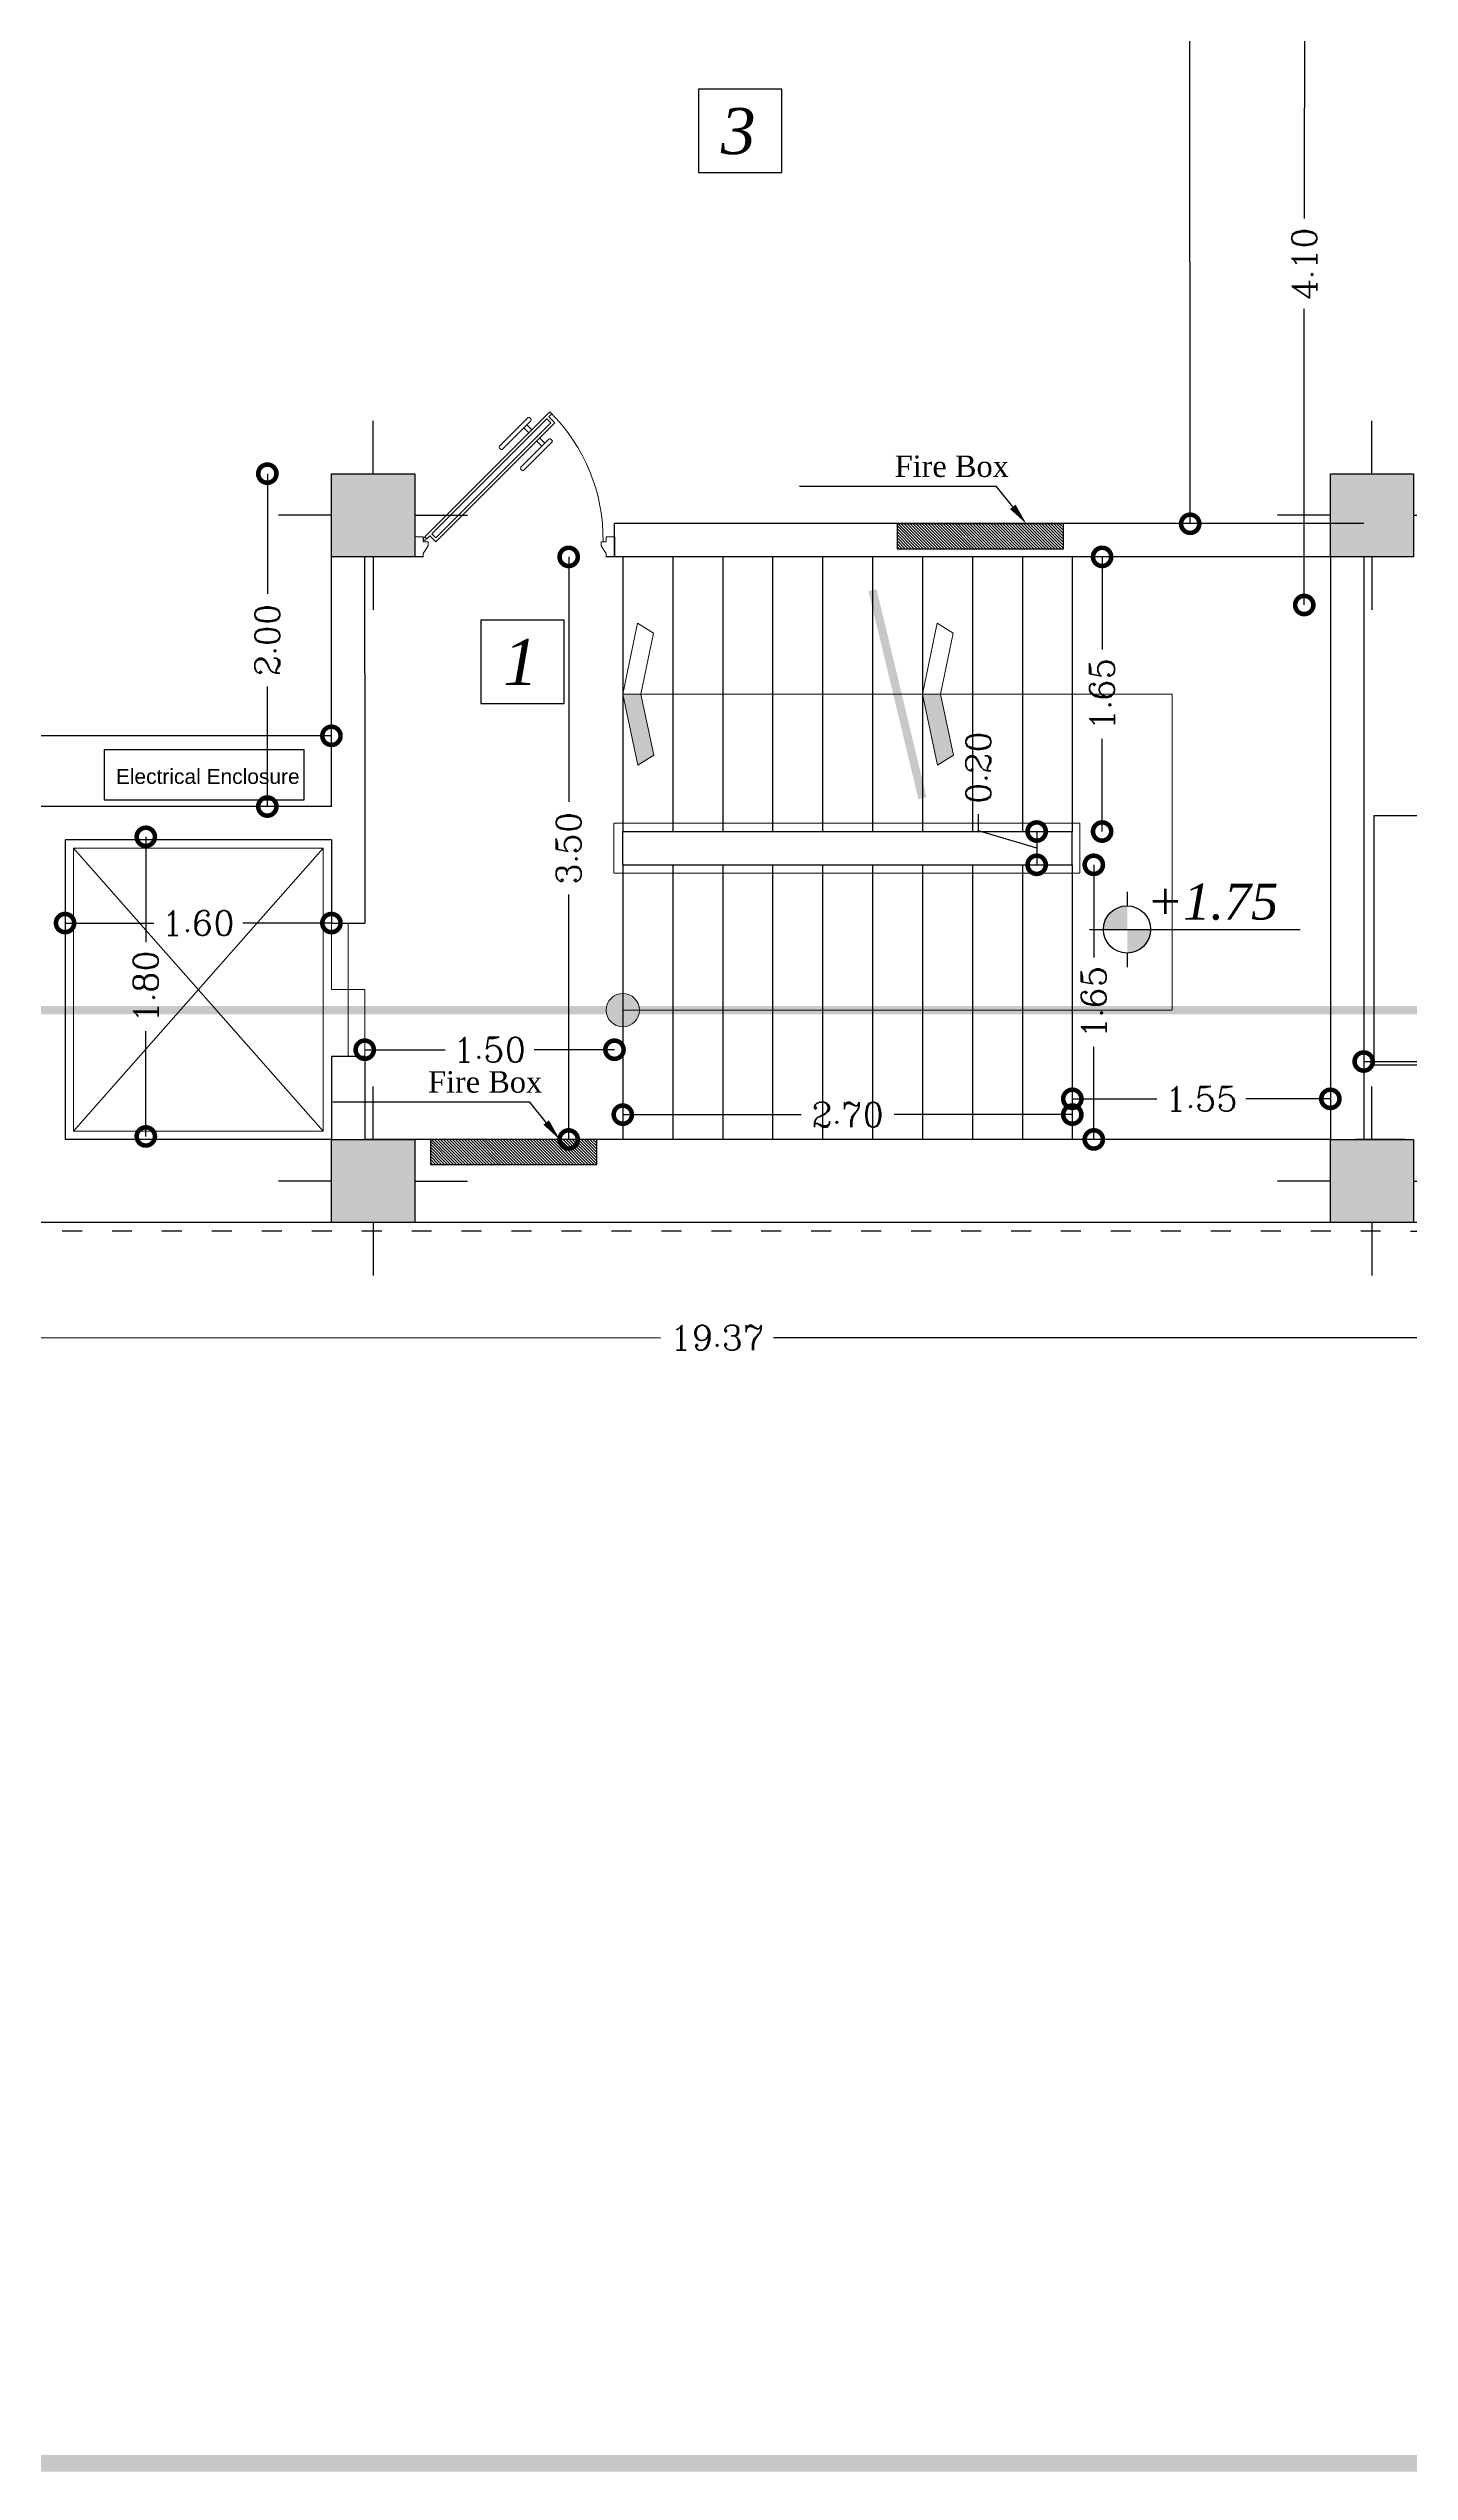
# Model space of a CAD drawing. Header units: metres. Extents: x -1655 to 449, y 40 to 361.
# Drawn here: x 196.77 to 204.95, y 40.93 to 55.48 of the extents above; entities that cross this region are included whole.
import ezdxf
from ezdxf import colors
from ezdxf.entities.mleader import LeaderData, LeaderLine
from ezdxf.math import Vec2, Vec3

# ---------------------------------------------------------------- set-up
doc = ezdxf.new("R2010")
doc.units = ezdxf.units.M
doc.header["$MEASUREMENT"] = 0
doc.linetypes.add('ACAD_ISO03W100', pattern=[30, 12, -18])
doc.linetypes.add('ACAD_ISO10W100', pattern=[18, 12, -3, 0, -3])
for name, color, linetype in [('0.1', 1, 'Continuous'), ('A-WALL', 7, 'Continuous'), ('TEXT', 3, 'Continuous')]:
    doc.layers.add(name, color=color, linetype=linetype)
for name, color, linetype, lineweight in [('0.2', 2, 'Continuous', 5), ('13', 13, 'Continuous', 9), ('Layer17-0.20-n', 255, 'Continuous', 20), ('Layer3', 144, 'Continuous', 15), ('Layer4', 252, 'Continuous', 25), ('Layer5', 31, 'Continuous', 9)]:
    doc.layers.add(name, color=color, linetype=linetype, lineweight=lineweight)
doc.styles.add('DIMPLAN', font='romanc.shx', dxfattribs={"height": 0.15})
doc.styles.add('RS', font='timesi.ttf', dxfattribs={"width": 0.7})
doc.styles.get("Standard").update_dxf_attribs({"font": 'arial.ttf'})
doc.styles.add('style3', font='')
doc.styles.get('style3').set_extended_font_data('F_roya')
doc.dimstyles.new('DIMPLAN', dxfattribs={"dimtxt": 0.009, "dimasz": 0.219, "dimexe": 0.2, "dimexo": 0.2, "dimgap": 0.05, "dimtad": 0, "dimzin": 0, "dimdsep": 46, "dimtxsty": 'DIMPLAN', "dimblk1": 'DOTSMALL', "dimblk2": 'DOTSMALL', "dimsah": 1, "dimcen": 0, "dimse1": 1, "dimse2": 1, "dimclrd": 1, "dimclre": 1, "dimclrt": 2, "dimadec": 0, "dimazin": 0, "dimtfac": 0.909091, "dimtofl": 0, "dimtmove": 1, "dimatfit": 3, "dimldrblk": 'DOTSMALL', "dimfxl": 0.2, "dimtolj": 1, "dimtzin": 0, "dimarcsym": 0})

# ---------------------------------------------------------------- blocks, each defined once
blk = doc.blocks.new('kadr behi')
at = {"layer": 'Layer4', "const_width": 0.1}
blk.add_lwpolyline([(5021.737, 2012.131), (5062.737, 2012.131), (5062.737, 1983.431), (5021.737, 1983.431)], close=True, dxfattribs=at)
blk = doc.blocks.new('_DOTSMALL')
at = {"color": 0, "linetype": 'ByBlock', "const_width": 0.5}
blk.add_lwpolyline([(-0.0625, 0, 1), (0.0625, 0, 1)], format="xyb", close=True, dxfattribs=at)
blk = doc.blocks.new('*D53')
at = {"color": 1, "lineweight": -2, "ltscale": 0.1, "transparency": 16777216}
for p, q in [((203.618, 62.728), (203.625, 56.432)), ((203.629, 52.628), (203.626, 55.775))]:
    blk.add_line(p, q, dxfattribs=at)
at = {"layer": 'DEFPOINTS', "color": 0, "ltscale": 0.1, "transparency": 16777216}
for p in [(203.618, 62.728), (204.11, 62.729), (204.121, 52.629)]:
    blk.add_point(p, dxfattribs=at)
at = {"color": 1, "lineweight": -2, "ltscale": 0.1, "transparency": 16777216, "xscale": 0.2189999999999999, "yscale": 0.2189999999999999, "zscale": 0.2189999999999999}
for p, rotation in [((203.618, 62.728), 90.06572651601313), ((203.629, 52.628), 270.0657265160132)]:
    blk.add_blockref('_DOTSMALL', p, dxfattribs=dict(at, rotation=rotation))
at = {"color": 2, "ltscale": 0.1, "transparency": 16777216, "insert": (203.625, 56.103), "char_height": 0.15, "attachment_point": 5, "rotation": 270.0657, "style": 'DIMPLAN'}
blk.add_mtext('\\A1;10.10', dxfattribs=at)
blk = doc.blocks.new('*D56')
at = {"color": 1, "lineweight": -2, "ltscale": 0.1, "transparency": 16777216}
for p, q in [((204.315, 56.24), (204.314, 54.462)), ((204.314, 52.14), (204.314, 53.919))]:
    blk.add_line(p, q, dxfattribs=at)
at = {"layer": 'DEFPOINTS', "color": 0, "ltscale": 0.1, "transparency": 16777216}
for p in [(204.315, 56.24), (204.609, 56.24), (204.608, 52.14)]:
    blk.add_point(p, dxfattribs=at)
at = {"color": 1, "lineweight": -2, "ltscale": 0.1, "transparency": 16777216, "xscale": 0.2189999999999999, "yscale": 0.2189999999999999, "zscale": 0.2189999999999999}
for p, rotation in [((204.315, 56.24), 89.9899811658473), ((204.314, 52.14), 269.9899811658473)]:
    blk.add_blockref('_DOTSMALL', p, dxfattribs=dict(at, rotation=rotation))
at = {"color": 2, "ltscale": 0.1, "transparency": 16777216, "insert": (204.314, 54.19), "char_height": 0.15, "attachment_point": 5, "rotation": 89.99, "style": 'DIMPLAN'}
blk.add_mtext('\\A1;4.10', dxfattribs=at)
blk = doc.blocks.new('*D57')
at = {"color": 1, "lineweight": -2, "ltscale": 0.1, "transparency": 16777216}
for p, q in [((198.086, 52.929), (198.086, 52.207)), ((198.086, 50.929), (198.086, 51.65))]:
    blk.add_line(p, q, dxfattribs=at)
at = {"layer": 'DEFPOINTS', "color": 0, "ltscale": 0.1, "transparency": 16777216}
for p in [(198.471, 52.929), (198.086, 50.929), (198.471, 50.929)]:
    blk.add_point(p, dxfattribs=at)
at = {"color": 1, "lineweight": -2, "ltscale": 0.1, "transparency": 16777216, "xscale": 0.2189999999999999, "yscale": 0.2189999999999999, "zscale": 0.2189999999999999}
for p, rotation in [((198.086, 52.929), 89.99803107901766), ((198.086, 50.929), 269.9980310790177)]:
    blk.add_blockref('_DOTSMALL', p, dxfattribs=dict(at, rotation=rotation))
at = {"color": 2, "ltscale": 0.1, "transparency": 16777216, "insert": (198.086, 51.929), "char_height": 0.15, "attachment_point": 5, "rotation": 89.998, "style": 'DIMPLAN'}
blk.add_mtext('\\A1;2.00', dxfattribs=at)
blk = doc.blocks.new('*D58')
at = {"color": 1, "lineweight": -2, "ltscale": 0.1, "transparency": 16777216}
for p, q in [((192.971, 51.354), (195.443, 51.354)), ((198.471, 51.354), (196, 51.354))]:
    blk.add_line(p, q, dxfattribs=at)
at = {"layer": 'DEFPOINTS', "color": 0, "ltscale": 0.1, "transparency": 16777216}
for p in [(192.971, 51.354), (192.971, 51.047), (198.471, 51.047)]:
    blk.add_point(p, dxfattribs=at)
at = {"color": 1, "lineweight": -2, "ltscale": 0.1, "transparency": 16777216, "xscale": 0.2189999999999999, "yscale": 0.2189999999999999, "zscale": 0.2189999999999999}
for p, rotation in [((192.971, 51.354), 180.0000000000142), ((198.471, 51.354), 1.422861828359601e-11)]:
    blk.add_blockref('_DOTSMALL', p, dxfattribs=dict(at, rotation=rotation))
at = {"color": 2, "ltscale": 0.1, "transparency": 16777216, "insert": (195.721, 51.354), "char_height": 0.15, "attachment_point": 5, "style": 'DIMPLAN'}
blk.add_mtext('\\A1;5.50', dxfattribs=at)
blk = doc.blocks.new('*D65')
at = {"color": 1, "lineweight": -2, "ltscale": 0.1, "transparency": 16777216}
for p, q in [((196.871, 50.229), (197.404, 50.229)), ((198.471, 50.229), (197.939, 50.229))]:
    blk.add_line(p, q, dxfattribs=at)
at = {"layer": 'DEFPOINTS', "color": 0, "ltscale": 0.1, "transparency": 16777216}
for p in [(196.871, 50.547), (198.471, 50.547), (198.471, 50.229)]:
    blk.add_point(p, dxfattribs=at)
at = {"color": 1, "lineweight": -2, "ltscale": 0.1, "transparency": 16777216, "xscale": 0.2189999999999999, "yscale": 0.2189999999999999, "zscale": 0.2189999999999999, "rotation": 180}
blk.add_blockref('_DOTSMALL', (196.871, 50.229), dxfattribs=at)
at = {"color": 1, "lineweight": -2, "ltscale": 0.1, "transparency": 16777216, "xscale": 0.2189999999999999, "yscale": 0.2189999999999999, "zscale": 0.2189999999999999}
blk.add_blockref('_DOTSMALL', (198.471, 50.229), dxfattribs=at)
at = {"color": 2, "ltscale": 0.1, "transparency": 16777216, "insert": (197.671, 50.229), "char_height": 0.15, "attachment_point": 5, "style": 'DIMPLAN'}
blk.add_mtext('\\A1;1.60', dxfattribs=at)
blk = doc.blocks.new('*D66')
at = {"color": 1, "lineweight": -2, "ltscale": 0.1, "transparency": 16777216}
for p, q in [((198.671, 49.468), (199.154, 49.468)), ((200.171, 49.468), (199.689, 49.468))]:
    blk.add_line(p, q, dxfattribs=at)
at = {"layer": 'DEFPOINTS', "color": 0, "ltscale": 0.1, "transparency": 16777216}
for p in [(198.671, 50.047), (200.171, 50.047), (200.171, 49.468)]:
    blk.add_point(p, dxfattribs=at)
at = {"color": 1, "lineweight": -2, "ltscale": 0.1, "transparency": 16777216, "xscale": 0.2189999999999999, "yscale": 0.2189999999999999, "zscale": 0.2189999999999999, "rotation": 180}
blk.add_blockref('_DOTSMALL', (198.671, 49.468), dxfattribs=at)
at = {"color": 1, "lineweight": -2, "ltscale": 0.1, "transparency": 16777216, "xscale": 0.2189999999999999, "yscale": 0.2189999999999999, "zscale": 0.2189999999999999}
blk.add_blockref('_DOTSMALL', (200.171, 49.468), dxfattribs=at)
at = {"color": 2, "ltscale": 0.1, "transparency": 16777216, "insert": (199.421, 49.468), "char_height": 0.15, "attachment_point": 5, "style": 'DIMPLAN'}
blk.add_mtext('\\A1;1.50', dxfattribs=at)
blk = doc.blocks.new('*D67')
at = {"color": 1, "lineweight": -2, "ltscale": 0.1, "transparency": 16777216}
for p, q in [((202.921, 49.173), (203.429, 49.173)), ((204.471, 49.173), (203.964, 49.173))]:
    blk.add_line(p, q, dxfattribs=at)
at = {"layer": 'DEFPOINTS', "color": 0, "ltscale": 0.1, "transparency": 16777216}
for p in [(202.921, 49.372), (204.471, 49.372), (204.471, 49.173)]:
    blk.add_point(p, dxfattribs=at)
at = {"color": 1, "lineweight": -2, "ltscale": 0.1, "transparency": 16777216, "xscale": 0.2189999999999999, "yscale": 0.2189999999999999, "zscale": 0.2189999999999999, "rotation": 180}
blk.add_blockref('_DOTSMALL', (202.921, 49.173), dxfattribs=at)
at = {"color": 1, "lineweight": -2, "ltscale": 0.1, "transparency": 16777216, "xscale": 0.2189999999999999, "yscale": 0.2189999999999999, "zscale": 0.2189999999999999}
blk.add_blockref('_DOTSMALL', (204.471, 49.173), dxfattribs=at)
at = {"color": 2, "ltscale": 0.1, "transparency": 16777216, "insert": (203.696, 49.173), "char_height": 0.15, "attachment_point": 5, "style": 'DIMPLAN'}
blk.add_mtext('\\A1;1.55', dxfattribs=at)
blk = doc.blocks.new('*D68')
at = {"color": 1, "lineweight": -2, "ltscale": 0.1, "transparency": 16777216}
for p, q in [((200.221, 49.078), (201.293, 49.078)), ((202.921, 49.078), (201.85, 49.078))]:
    blk.add_line(p, q, dxfattribs=at)
at = {"layer": 'DEFPOINTS', "color": 0, "ltscale": 0.1, "transparency": 16777216}
for p in [(200.221, 49.372), (202.921, 49.372), (200.221, 49.078)]:
    blk.add_point(p, dxfattribs=at)
at = {"color": 1, "lineweight": -2, "ltscale": 0.1, "transparency": 16777216, "xscale": 0.2189999999999999, "yscale": 0.2189999999999999, "zscale": 0.2189999999999999}
for p, rotation in [((200.221, 49.078), 179.9999999999903), ((202.921, 49.078), 359.9999999999903)]:
    blk.add_blockref('_DOTSMALL', p, dxfattribs=dict(at, rotation=rotation))
at = {"color": 2, "ltscale": 0.1, "transparency": 16777216, "insert": (201.571, 49.078), "char_height": 0.15, "attachment_point": 5, "style": 'DIMPLAN'}
blk.add_mtext('\\A1;2.70', dxfattribs=at)
blk = doc.blocks.new('*D69')
at = {"color": 1, "lineweight": -2, "ltscale": 0.1, "transparency": 16777216}
for p, q in [((204.671, 49.397), (206.565, 49.397)), ((209.023, 49.397), (207.129, 49.397))]:
    blk.add_line(p, q, dxfattribs=at)
at = {"layer": 'DEFPOINTS', "color": 0, "ltscale": 0.1, "transparency": 16777216}
for p in [(204.671, 49.397), (204.671, 49.397), (209.023, 49.397)]:
    blk.add_point(p, dxfattribs=at)
at = {"color": 1, "lineweight": -2, "ltscale": 0.1, "transparency": 16777216, "xscale": 0.2189999999999999, "yscale": 0.2189999999999999, "zscale": 0.2189999999999999}
for p, rotation in [((204.671, 49.397), 179.9999999999959), ((209.023, 49.397), 359.9999999999958)]:
    blk.add_blockref('_DOTSMALL', p, dxfattribs=dict(at, rotation=rotation))
at = {"color": 2, "ltscale": 0.1, "transparency": 16777216, "insert": (206.847, 49.397), "char_height": 0.15, "attachment_point": 5, "style": 'DIMPLAN'}
blk.add_mtext('\\A1;4.35', dxfattribs=at)
blk = doc.blocks.new('*D82')
at = {"color": 1, "lineweight": -2, "ltscale": 0.1, "transparency": 16777216}
for p, q in [((197.356, 50.747), (197.356, 50.114)), ((197.356, 48.947), (197.356, 49.579))]:
    blk.add_line(p, q, dxfattribs=at)
at = {"layer": 'DEFPOINTS', "color": 0, "ltscale": 0.1, "transparency": 16777216}
for p in [(197.671, 50.747), (197.356, 48.947), (197.671, 48.947)]:
    blk.add_point(p, dxfattribs=at)
at = {"color": 1, "lineweight": -2, "ltscale": 0.1, "transparency": 16777216, "xscale": 0.2189999999999999, "yscale": 0.2189999999999999, "zscale": 0.2189999999999999}
for p, rotation in [((197.356, 50.747), 90), ((197.356, 48.947), 270)]:
    blk.add_blockref('_DOTSMALL', p, dxfattribs=dict(at, rotation=rotation))
at = {"color": 2, "ltscale": 0.1, "transparency": 16777216, "insert": (197.356, 49.847), "char_height": 0.15, "attachment_point": 5, "rotation": 90, "style": 'DIMPLAN'}
blk.add_mtext('\\A1;1.80', dxfattribs=at)
blk = doc.blocks.new('*D83')
at = {"color": 1, "lineweight": -2, "ltscale": 0.1, "transparency": 16777216}
for p, q in [((199.896, 52.429), (199.896, 50.958)), ((199.896, 48.929), (199.896, 50.401))]:
    blk.add_line(p, q, dxfattribs=at)
at = {"layer": 'DEFPOINTS', "color": 0, "ltscale": 0.1, "transparency": 16777216}
for p in [(200.171, 52.429), (199.896, 48.929), (200.171, 48.929)]:
    blk.add_point(p, dxfattribs=at)
at = {"color": 1, "lineweight": -2, "ltscale": 0.1, "transparency": 16777216, "xscale": 0.2189999999999999, "yscale": 0.2189999999999999, "zscale": 0.2189999999999999}
for p, rotation in [((199.896, 52.429), 89.99846424358132), ((199.896, 48.929), 269.9984642435814)]:
    blk.add_blockref('_DOTSMALL', p, dxfattribs=dict(at, rotation=rotation))
at = {"color": 2, "ltscale": 0.1, "transparency": 16777216, "insert": (199.896, 50.679), "char_height": 0.15, "attachment_point": 5, "rotation": 89.9985, "style": 'DIMPLAN'}
blk.add_mtext('\\A1;3.50', dxfattribs=at)
blk = doc.blocks.new('*D84')
at = {"color": 1, "lineweight": -2, "ltscale": 0.1, "transparency": 16777216}
for p, q in [((203.1, 52.429), (203.1, 51.872)), ((203.1, 50.779), (203.1, 51.336))]:
    blk.add_line(p, q, dxfattribs=at)
at = {"layer": 'DEFPOINTS', "color": 0, "ltscale": 0.1, "transparency": 16777216}
for p in [(202.871, 52.429), (203.1, 52.429), (202.871, 50.779)]:
    blk.add_point(p, dxfattribs=at)
at = {"color": 1, "lineweight": -2, "ltscale": 0.1, "transparency": 16777216, "xscale": 0.2189999999999999, "yscale": 0.2189999999999999, "zscale": 0.2189999999999999}
for p, rotation in [((203.1, 52.429), 90), ((203.1, 50.779), 270)]:
    blk.add_blockref('_DOTSMALL', p, dxfattribs=dict(at, rotation=rotation))
at = {"color": 2, "ltscale": 0.1, "transparency": 16777216, "insert": (203.1, 51.604), "char_height": 0.15, "attachment_point": 5, "rotation": 90, "style": 'DIMPLAN'}
blk.add_mtext('\\A1;1.65', dxfattribs=at)
blk = doc.blocks.new('*D85')
at = {"color": 1, "lineweight": -2, "ltscale": 0.1, "transparency": 16777216}
for p, q in [((202.357, 50.784), (202.357, 50.884)), ((202.707, 50.679), (202.357, 50.784)), ((202.707, 50.779), (202.707, 50.579))]:
    blk.add_line(p, q, dxfattribs=at)
at = {"layer": 'DEFPOINTS', "color": 0, "ltscale": 0.1, "transparency": 16777216}
for p in [(202.871, 50.779), (202.707, 50.579), (202.871, 50.579)]:
    blk.add_point(p, dxfattribs=at)
at = {"color": 1, "lineweight": -2, "ltscale": 0.1, "transparency": 16777216, "xscale": 0.2189999999999999, "yscale": 0.2189999999999999, "zscale": 0.2189999999999999}
for p, rotation in [((202.707, 50.779), 90), ((202.707, 50.579), 270)]:
    blk.add_blockref('_DOTSMALL', p, dxfattribs=dict(at, rotation=rotation))
at = {"color": 2, "ltscale": 0.1, "transparency": 16777216, "insert": (202.357, 51.163), "char_height": 0.15, "attachment_point": 5, "rotation": 90, "style": 'DIMPLAN'}
blk.add_mtext('\\A1;0.20', dxfattribs=at)
blk = doc.blocks.new('*D86')
at = {"color": 1, "lineweight": -2, "ltscale": 0.1, "transparency": 16777216}
for p, q in [((203.05, 50.579), (203.05, 50.022)), ((203.05, 48.929), (203.05, 49.486))]:
    blk.add_line(p, q, dxfattribs=at)
at = {"layer": 'DEFPOINTS', "color": 0, "ltscale": 0.1, "transparency": 16777216}
for p in [(202.871, 50.579), (202.871, 48.929), (203.05, 48.929)]:
    blk.add_point(p, dxfattribs=at)
at = {"color": 1, "lineweight": -2, "ltscale": 0.1, "transparency": 16777216, "xscale": 0.2189999999999999, "yscale": 0.2189999999999999, "zscale": 0.2189999999999999}
for p, rotation in [((203.05, 50.579), 90), ((203.05, 48.929), 270)]:
    blk.add_blockref('_DOTSMALL', p, dxfattribs=dict(at, rotation=rotation))
at = {"color": 2, "ltscale": 0.1, "transparency": 16777216, "insert": (203.05, 49.754), "char_height": 0.15, "attachment_point": 5, "rotation": 90, "style": 'DIMPLAN'}
blk.add_mtext('\\A1;1.65', dxfattribs=at)
blk = doc.blocks.new('5050new')
h = blk.add_hatch(color=256)
h.dxf.hatch_style = 1
h.paths.add_polyline_path([(6309.307, 1826.545), (6308.807, 1826.545), (6308.807, 1826.045), (6309.307, 1826.045)])
for p, q in [((6309.057, 1826.545), (6309.057, 1826.863)), ((6308.807, 1826.295), (6308.489, 1826.295)), ((6309.307, 1826.295), (6309.625, 1826.295)), ((6309.057, 1826.045), (6309.057, 1825.727))]:
    blk.add_line(p, q)
blk.add_lwpolyline([(6308.807, 1826.545), (6309.307, 1826.545), (6309.307, 1826.045), (6308.807, 1826.045)], close=True)
blk = doc.blocks.new('axha')
for p in [(107.875, 17.576), (113.875, 17.576), (107.875, 13.576), (113.875, 13.576)]:
    blk.add_blockref('5050new', p)
blk = doc.blocks.new('*D199')
at = {"color": 1, "lineweight": -2, "ltscale": 0.1, "transparency": 16777216}
for p, q in [((191.103, 47.74), (200.448, 47.738)), ((210.472, 47.737), (201.127, 47.738))]:
    blk.add_line(p, q, dxfattribs=at)
at = {"layer": 'DEFPOINTS', "color": 0, "ltscale": 0.1, "transparency": 16777216}
for p in [(191.103, 48.379), (210.473, 48.376), (210.472, 47.737)]:
    blk.add_point(p, dxfattribs=at)
at = {"color": 1, "lineweight": -2, "ltscale": 0.1, "transparency": 16777216, "xscale": 0.2189999999999999, "yscale": 0.2189999999999999, "zscale": 0.2189999999999999}
for p, rotation in [((191.103, 47.74), 179.9921243127526), ((210.472, 47.737), 359.9921243127526)]:
    blk.add_blockref('_DOTSMALL', p, dxfattribs=dict(at, rotation=rotation))
at = {"color": 2, "ltscale": 0.1, "transparency": 16777216, "insert": (200.788, 47.738), "char_height": 0.15, "attachment_point": 5, "rotation": 359.9921, "style": 'DIMPLAN'}
blk.add_mtext('\\A1;{\\C242;19.37}', dxfattribs=at)
blk = doc.blocks.new('AABBSEC')
at = {"layer": '13', "linetype": 'ACAD_ISO10W100', "ltscale": 0.1, "const_width": 0.05}
blk.add_lwpolyline([(6887.742, 1839.355), (6887.742, 1838.501), (6908.774, 1838.501), (6908.774, 1839.295)], dxfattribs=at)
blk = doc.blocks.new('FLASH2')
at = {"layer": 'Layer3', "linetype": 'Continuous'}
blk.add_hatch(color=0, dxfattribs=at).paths.add_polyline_path([(-0.084, 0), (0, 0), (-0.07, 0.332), (-0.144, 0.285)])
at = {"layer": 'Layer3', "color": 0, "linetype": 'Continuous'}
for p, q in [((-0.07, 0.332), (-0.144, 0.285)), ((-0.084, 0), (-0.144, 0.285)), ((0, 0), (-0.07, 0.332)), ((-0.084, 0), (-0.144, -0.285)), ((-0.084, 0), (0, 0)), ((0, 0), (-0.07, -0.332)), ((-0.07, -0.332), (-0.144, -0.285))]:
    blk.add_line(p, q, dxfattribs=at)
blk = doc.blocks.new('5')
at = {"layer": 'Layer5'}
for p, q in [((923.848, 840.734), (923.848, 840.692)), ((923.848, 840.692), (923.872, 840.692)), ((923.872, 840.692), (923.872, 840.668)), ((923.872, 840.668), (923.893, 840.668)), ((923.893, 840.668), (923.93, 840.692)), ((923.93, 840.692), (923.948, 840.692)), ((923.948, 840.692), (923.948, 840.734)), ((923.353, 840.361), (923.378, 840.386)), ((923.358, 840.416), (923.363, 840.421)), ((923.358, 840.406), (923.499, 840.265)), ((923.373, 840.421), (923.514, 840.28)), ((923.257, 840.315), (923.252, 840.31)), ((923.252, 840.3), (923.393, 840.159)), ((923.267, 840.315), (923.408, 840.174)), ((923.312, 840.32), (923.287, 840.295)), ((923.327, 840.305), (923.302, 840.28)), ((923.368, 840.346), (923.393, 840.371)), ((923.509, 840.265), (923.514, 840.27)), ((923.408, 840.164), (923.403, 840.159)), ((923.848, 839.777), (923.872, 839.777)), ((923.848, 839.734), (923.848, 839.777)), ((923.872, 839.777), (923.872, 839.801)), ((923.872, 839.801), (923.893, 839.801)), ((923.893, 839.801), (923.93, 839.777)), ((923.93, 839.777), (923.948, 839.777)), ((923.948, 839.777), (923.948, 839.734))]:
    blk.add_line(p, q, dxfattribs=at)
for points in [[(923.848, 839.784), (923.858, 839.795), (923.843, 839.81), (923.873, 839.84), (923.277, 840.436), (923.247, 840.406), (923.232, 840.421), (923.222, 840.411)], [(923.277, 840.416), (923.257, 840.396), (923.833, 839.82), (923.853, 839.84)]]:
    blk.add_lwpolyline(points, close=True, dxfattribs=at)
blk.add_circle((923.858, 839.784), 0.00714, dxfattribs=at)
for centre, radius, start, end in [((923.858, 839.784), 0.893, 89.0833, 135.4583), ((923.363, 840.411), 0.00714, 135, 225), ((923.368, 840.416), 0.00714, 45, 135), ((923.257, 840.305), 0.00714, 135, 225), ((923.262, 840.31), 0.00714, 45, 135), ((923.504, 840.27), 0.00714, 225, 315), ((923.509, 840.275), 0.00714, 315, 45), ((923.398, 840.164), 0.00714, 225, 315), ((923.403, 840.169), 0.00714, 315, 45)]:
    blk.add_arc(centre, radius, start, end, dxfattribs=at)
blk = doc.blocks.new('ter')
at = {"layer": '0.1'}
h = blk.add_hatch(color=256, dxfattribs=at)
h.paths.add_polyline_path([(1145.257, 12.466), (1145.257, 12.628, 0.41927), (1145.093, 12.466, 0.00011), (1145.093, 12.466)])
h.paths.add_polyline_path([(1145.417, 12.466), (1145.257, 12.466), (1145.257, 12.304, 0.409046)])
for p, q in [((1145.257, 12.725), (1145.257, 12.628)), ((1144.998, 12.466), (1146.442, 12.466)), ((1145.257, 12.304), (1145.257, 12.206))]:
    blk.add_line(p, q, dxfattribs=at)
blk.add_circle((1145.255, 12.466), 0.162, dxfattribs=at)

msp = doc.modelspace()

# ---------------------------------------------------------------- hatches: boundary and pattern name
at = {"layer": 'Layer17-0.20-n'}
h = msp.add_hatch(dxfattribs=at)
h.set_pattern_fill('ANSI31', color=256, scale=0.004, angle=-90)
h.set_pattern_definition([(315, (4736.126225, 2038.707377), (0.00898025612, 0.00898025612), [])])
h.paths.add_polyline_path([(202.868, 52.478), (202.868, 52.628), (201.868, 52.628), (201.868, 52.478)])
h = msp.add_hatch(dxfattribs=at)
h.set_pattern_fill('ANSI31', color=256, scale=0.004, angle=-90)
h.set_pattern_definition([(315, (4733.32345, 2035.008042), (0.00898025612, 0.00898025612), [])])
h.paths.add_polyline_path([(200.065, 48.779), (200.065, 48.929), (199.065, 48.929), (199.065, 48.779)])
at = {"layer": 'Layer3'}
h = msp.add_hatch(color=256, dxfattribs=at)
h.dxf.hatch_style = 1
edge = h.paths.add_edge_path()
edge.add_arc((200.221, 49.706), 0.1, -270, 90)
h = msp.add_hatch(color=256, dxfattribs=at)
h.dxf.hatch_style = 1
edge = h.paths.add_edge_path()
edge.add_arc((200.221, 49.706), 0.1, -270, 90)

# ---------------------------------------------------------------- linework, layer by layer
for p, q in [((204.671, 52.629), (200.171, 52.629)), ((200.171, 52.429), (200.171, 52.629)), ((198.471, 50.929), (198.471, 52.429)), ((198.671, 51.729), (198.671, 52.429)), ((199.023, 52.43), (198.971, 52.43)), ((204.471, 52.429), (200.12, 52.429)), ((200.171, 52.549), (200.171, 52.429)), ((204.471, 52.429), (204.471, 48.929)), ((204.671, 52.429), (204.671, 48.929)), ((196.871, 50.929), (196.671, 50.929)), ((198.471, 50.929), (196.871, 50.929)), ((198.471, 50.729), (196.871, 50.729)), ((198.471, 48.929), (196.871, 48.929)), ((204.471, 48.929), (198.671, 48.929)), ((204.921, 48.929), (204.621, 48.929)), ((209.973, 48.429), (191.152, 48.429))]:
    msp.add_line(p, q)
at = {"color": 252, "true_color": 0x939598}
for p, q in [((200.221, 52.429), (200.221, 50.779)), ((200.521, 52.429), (200.521, 50.779)), ((200.821, 52.429), (200.821, 50.779)), ((201.121, 52.429), (201.121, 50.779)), ((201.421, 52.429), (201.421, 50.779)), ((201.721, 52.429), (201.721, 50.779)), ((202.021, 52.429), (202.021, 50.779)), ((202.321, 52.429), (202.321, 50.779)), ((202.621, 52.429), (202.621, 50.779)), ((202.921, 52.429), (202.921, 50.779)), ((200.221, 50.579), (200.221, 48.929)), ((200.521, 50.579), (200.521, 48.929)), ((200.821, 50.579), (200.821, 48.929)), ((201.121, 50.579), (201.121, 48.929)), ((201.421, 50.579), (201.421, 48.929)), ((201.721, 50.579), (201.721, 48.929)), ((202.021, 50.579), (202.021, 48.929)), ((202.321, 50.579), (202.321, 48.929)), ((202.621, 50.579), (202.621, 48.929)), ((202.921, 50.579), (202.921, 48.929))]:
    msp.add_line(p, q, dxfattribs=at)
at = {"ltscale": 0.1}
for p, q in [((198.671, 51.729), (198.671, 50.229)), ((198.671, 50.929), (198.671, 50.229)), ((196.871, 50.729), (196.871, 48.929)), ((198.471, 50.729), (198.471, 50.229)), ((198.471, 50.729), (198.471, 50.229)), ((198.471, 50.229), (198.671, 50.229)), ((198.471, 50.229), (198.671, 50.229)), ((198.471, 49.429), (198.471, 48.929)), ((198.471, 49.429), (198.671, 49.429)), ((198.671, 49.429), (198.671, 48.929))]:
    msp.add_line(p, q, dxfattribs=at)
at = {"color": 64, "linetype": 'ACAD_ISO03W100', "ltscale": 0.01}
msp.add_line((210.473, 48.376), (191.103, 48.379), dxfattribs=at)
for points in [[(202.868, 52.478), (202.868, 52.628), (201.868, 52.628), (201.868, 52.478)], [(200.065, 48.779), (200.065, 48.929), (199.065, 48.929), (199.065, 48.779)]]:
    msp.add_lwpolyline(points, close=True)
at = {"layer": 'A-WALL', "color": 6, "ltscale": 0.1}
for points in [[(201.176, 55.239), (200.676, 55.239), (200.676, 54.739), (201.176, 54.739)], [(199.868, 52.049), (199.368, 52.049), (199.368, 51.549), (199.868, 51.549)]]:
    msp.add_lwpolyline(points, close=True, dxfattribs=at)
at = {"layer": 'A-WALL', "color": 1, "ltscale": 0.1}
for points in [[(197.106, 51.27), (197.106, 50.97), (198.307, 50.97), (198.307, 51.27)], [(204.735, 50.876), (205.735, 50.876), (205.735, 49.376), (204.735, 49.376)]]:
    msp.add_lwpolyline(points, close=True, dxfattribs=at)
at = {"layer": 'Layer3'}
for p, q in [((200.221, 51.604), (203.521, 51.604)), ((203.521, 49.706), (203.521, 51.604)), ((200.221, 49.706), (203.521, 49.706))]:
    msp.add_line(p, q, dxfattribs=at)
at = {"layer": 'Layer3', "const_width": 0.05}
msp.add_lwpolyline([(201.721, 52.229), (202.021, 50.979)], dxfattribs=at)
at = {"layer": 'Layer3'}
msp.add_circle((200.221, 49.706), 0.1, dxfattribs=at)
msp.add_circle((200.221, 49.706), 0.1, dxfattribs=at)
at = {"layer": 'Layer4'}
for p, q in [((200.221, 50.779), (202.921, 50.779)), ((200.221, 50.579), (200.221, 50.779)), ((202.921, 50.579), (202.921, 50.779)), ((200.221, 50.579), (202.921, 50.579))]:
    msp.add_line(p, q, dxfattribs=at)
at = {"layer": 'Layer5'}
for p, q in [((198.671, 50.929), (198.671, 51.629)), ((200.167, 50.829), (200.167, 50.529)), ((200.167, 50.829), (202.967, 50.829)), ((202.967, 50.829), (202.967, 50.529)), ((198.421, 50.679), (196.921, 50.679)), ((196.921, 50.679), (196.921, 48.979)), ((196.921, 48.979), (198.421, 50.679)), ((196.921, 50.679), (198.421, 48.979)), ((198.421, 48.979), (198.421, 50.679)), ((200.167, 50.529), (202.967, 50.529)), ((198.471, 49.829), (198.471, 50.229)), ((198.571, 50.229), (198.571, 49.429)), ((198.471, 49.829), (198.671, 49.829)), ((198.671, 49.429), (198.671, 49.829)), ((198.421, 48.979), (196.921, 48.979))]:
    msp.add_line(p, q, dxfattribs=at)

# ---------------------------------------------------------------- block references
for name, p in [('axha', (-6218.211, -1791.192)), ('kadr behi', (-4840.099, -1942.456)), ('AABBSEC', (-6697.658, -1788.795))]:
    msp.add_blockref(name, p)
at = {"xscale": 0.8757198662218076, "yscale": 0.8757198662218076, "zscale": 0.8757198662218076}
msp.add_blockref('ter', (-799.673, 39.274), dxfattribs=at)
at = {"layer": 'Layer3', "extrusion": (0, 0, -1), "xscale": -1.285780039204647, "yscale": 1.285780039204647, "zscale": -1.285780039204647, "rotation": 179.8583581859538}
for p in [(-200.221, 51.604), (-202.021, 51.604)]:
    msp.add_blockref('FLASH2', p, dxfattribs=at)
at = {"layer": 'Layer5', "xscale": 1.199999947373657, "yscale": 1.199999947373657, "zscale": 1.199999947373657, "rotation": 269.9977968368484}
msp.add_blockref('5', (-808.667, 1161.205), dxfattribs=at)

# ---------------------------------------------------------------- texts
at = {"layer": '0.2', "style": 'RS'}
msp.add_text('+1.75', height=0.216, dxfattribs=at).set_placement((203.367, 50.25))
at = {"layer": 'A-WALL', "color": 1, "ltscale": 0.1, "insert": (197.176, 51.155), "char_height": 0.09, "attachment_point": 1}
msp.add_mtext_dynamic_manual_height_columns('Electrical Enclosure', width=2.64857, gutter_width=1, heights=[0], dxfattribs=at)
at = {"layer": 'Layer4', "color": 6, "style": 'RS'}
for s, p in [('3', (200.81, 54.849)), ('1', (199.502, 51.659))]:
    msp.add_text(s, height=0.277, dxfattribs=at).set_placement(p)
at = {"layer": 'TEXT', "ltscale": 0.2, "char_height": 0.1788, "width": 1.44544, "attachment_point": 1}
for insert in [(201.854, 53.038), (199.051, 49.339)]:
    msp.add_mtext('{\\fTimes New Roman|b0|i0|c0|p18;\\H0.72x;Fire Box}', dxfattribs=dict(at, insert=insert))

# ---------------------------------------------------------------- dimensions: what is measured, and where the dimension line sits
at = {"ltscale": 0.1}
dim = msp.add_linear_dim(base=(203.618, 62.728), p1=(204.121, 52.629), p2=(204.11, 62.729), angle=90.0657, dimstyle='DIMPLAN', override={"dimfxl": 0.1, "dimfxlon": 1, "dimarcsym": 1}, dxfattribs=at)
dim.commit()
dim.dimension.update_dxf_attribs({"geometry": '*D53', "text_midpoint": (203.625, 56.103), "dimtype": 161})
for p1, p2, distance, picture, middle in [((204.608, 52.14), (204.609, 56.24), 0.294, '*D56', (204.314, 54.19)), ((198.471, 52.929), (198.471, 50.929), -0.385, '*D57', (198.086, 51.929)), ((200.171, 52.429), (200.171, 48.929), -0.275, '*D83', (199.896, 50.679)), ((202.871, 50.779), (202.871, 52.429), -0.228, '*D84', (203.1, 51.604)), ((198.471, 51.047), (192.971, 51.047), -0.308, '*D58', (195.721, 51.354)), ((202.871, 50.779), (202.871, 50.579), -0.165, '*D85', (202.357, 50.934)), ((197.671, 50.747), (197.671, 48.947), -0.316, '*D82', (197.356, 49.847)), ((196.871, 50.547), (198.471, 50.547), -0.318, '*D65', (197.671, 50.229)), ((202.871, 50.579), (202.871, 48.929), 0.179, '*D86', (203.05, 49.754)), ((198.671, 50.047), (200.171, 50.047), -0.579, '*D66', (199.421, 49.468)), ((202.921, 49.372), (200.221, 49.372), 0.293, '*D68', (201.571, 49.078)), ((202.921, 49.372), (204.471, 49.372), -0.199, '*D67', (203.696, 49.173)), ((209.023, 49.397), (204.671, 49.397), 0, '*D69', (206.847, 49.397))]:
    dim = msp.add_aligned_dim(p1=p1, p2=p2, distance=distance, dimstyle='DIMPLAN', override={"dimfxl": 0.1, "dimfxlon": 1, "dimarcsym": 1}, dxfattribs=at)
    dim.commit()
    dim.dimension.update_dxf_attribs({"geometry": picture, "text_midpoint": middle})
dim = msp.add_aligned_dim(p1=(191.103, 48.379), p2=(210.473, 48.376), distance=-0.639, text='{\\C242;<>}', dimstyle='DIMPLAN', override={"dimfxl": 0.1, "dimfxlon": 1, "dimarcsym": 1}, dxfattribs=at)
dim.commit()
dim.dimension.update_dxf_attribs({"geometry": '*D199', "text_midpoint": (200.788, 47.738)})

# ---------------------------------------------------------------- leaders
at = {"layer": 'TEXT', "ltscale": 0.2}
ml = msp.add_multileader_mtext('Standard', dxfattribs=at)
ml.set_content('', color=256, style='style3')
ml.set_leader_properties()
ml.build(insert=Vec2(0, 0))
ml.multileader.update_dxf_attribs({"text_left_attachment_type": 6, "text_right_attachment_type": 6, "dogleg_length": 0.1, "arrow_head_size": 0.13})
ctx = ml.context
ctx.base_point, ctx.char_height, ctx.arrow_head_size, ctx.landing_gap_size, ctx.plane_origin, ctx.plane_x_axis, ctx.plane_y_axis = Vec3(201.372, 52.852), 0.2, 0.13, 0.09, Vec3(202.91, 53.045), Vec3(-1, 0), Vec3(0, -1)
ctx.left_attachment, ctx.right_attachment = 6, 6
notes = []
notes.append((ctx, [(0, (1, 1, 0), (202.465, 52.852), (-1, 0), 1.093, [(0, [(202.645, 52.628)], 0, [])])]))
ctx.mtext.insert, ctx.mtext.text_direction, ctx.mtext.rotation, ctx.mtext.flow_direction = Vec3(201.282, 52.652), Vec3(-1, 0), 3.141593, 5
ml = msp.add_multileader_mtext('Standard', dxfattribs=at)
ml.set_content('', color=256, style='style3')
ml.set_leader_properties()
ml.build(insert=Vec2(0, 0))
ml.multileader.update_dxf_attribs({"text_left_attachment_type": 6, "text_right_attachment_type": 6, "dogleg_length": 0.1, "arrow_head_size": 0.13})
ctx = ml.context
ctx.base_point, ctx.char_height, ctx.arrow_head_size, ctx.landing_gap_size, ctx.plane_origin, ctx.plane_x_axis, ctx.plane_y_axis = Vec3(198.569, 49.153), 0.2, 0.13, 0.09, Vec3(200.107, 49.346), Vec3(-1, 0), Vec3(0, -1)
ctx.left_attachment, ctx.right_attachment = 6, 6
notes.append((ctx, [(0, (1, 1, 0), (199.663, 49.153), (-1, 0), 1.093, [(0, [(199.842, 48.929)], 0, [])])]))
ctx.mtext.insert, ctx.mtext.text_direction, ctx.mtext.rotation, ctx.mtext.flow_direction = Vec3(198.479, 48.953), Vec3(-1, 0), 3.141593, 5
for ctx, leaders in notes:
    for number, flags, end, landing, length, lines in leaders:
        leader = LeaderData()
        leader.index, (leader.has_last_leader_line, leader.has_dogleg_vector, leader.attachment_direction) = number, flags
        leader.last_leader_point, leader.dogleg_vector, leader.dogleg_length = Vec3(end), Vec3(landing), length
        for number, points, colour, breaks in lines:
            line = LeaderLine()
            line.index, line.vertices, line.color, line.breaks = number, Vec3.list(points), colors.encode_raw_color(colour), breaks
            leader.lines.append(line)
        ctx.leaders.append(leader)

doc.saveas('drawing.dxf')
